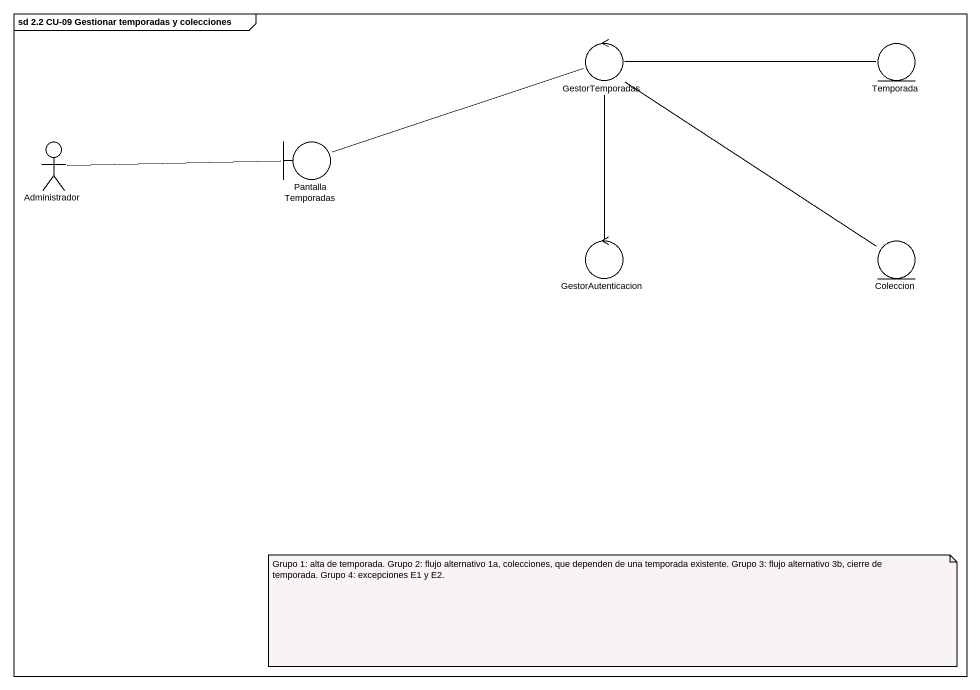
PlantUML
@startuml
mainframe sd 2.2 CU-09 Gestionar temporadas y colecciones
control GestorTemporadas
entity Temporada
actor Administrador
boundary PantallaTemporadas
control GestorAutenticacion
entity Coleccion
GestorTemporadas -right- Temporada
GestorTemporadas -- GestorAutenticacion
GestorTemporadas -- Coleccion
Administrador -right- PantallaTemporadas
PantallaTemporadas -right- GestorTemporadas
note as N1
  Grupo 1: alta de temporada. Grupo 2: flujo alternativo 1a, colecciones, que dependen de una temporada existente. Grupo 3: flujo alternativo 3b, cierre de temporada. Grupo 4: excepciones E1 y E2.
end note
@enduml
